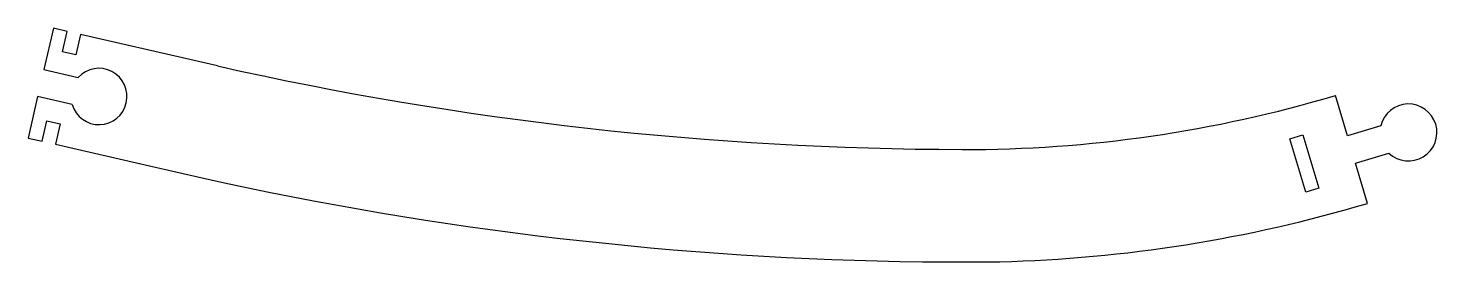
# Model space of a CAD drawing. Header units: millimetres. Extents: x -101 to 100, y -17 to 17.
import ezdxf

# ---------------------------------------------------------------- set-up
doc = ezdxf.new("R2010")
doc.units = ezdxf.units.MM
doc.layers.get('0').update_dxf_attribs({"linetype": 'CONTINUOUS'})

msp = doc.modelspace()

# ---------------------------------------------------------------- linework, layer by layer
for p, q in [((-97.35, 16.64), (-98.71, 10.75)), ((-95.36, 16.19), (-97.35, 16.64)), ((-96.03, 13.26), (-95.36, 16.19)), ((-93.46, 15.75), (-94.13, 12.83)), ((-77.25, 12.03), (-93.46, 15.75)), ((-94.13, 12.83), (-96.03, 13.26)), ((-98.71, 10.75), (-93.8, 9.62)), ((-77.25, 12.03), (-77.25, 12.03)), ((-73.9, 11.27), (-77.25, 12.03)), ((-99.59, 6.9), (-100.94, 1)), ((-94.68, 5.77), (-99.59, 6.9)), ((87.47, 1.32), (85.75, 7.07)), ((-98.95, 0.54), (-98.28, 3.47)), ((-98.28, 3.47), (-96.37, 3.03)), ((-96.37, 3.03), (-97.05, 0.11)), ((92.22, 2.73), (87.47, 1.32)), ((-100.94, 1), (-98.95, 0.54)), ((-97.05, 0.11), (-83.62, -2.97)), ((79.24, 0.9), (81.11, 1.46)), ((81.51, -6.72), (79.24, 0.9)), ((81.11, 1.46), (83.38, -6.16)), ((32.45, -0.65), (32.45, -0.63)), ((88.62, -2.57), (93.38, -1.15)), ((-83.62, -2.97), (-76.09, -4.69)), ((90.33, -8.32), (88.62, -2.57)), ((83.38, -6.16), (81.51, -6.72)), ((26.8, -16.64), (37.84, -16.64))]:
    msp.add_line(p, q)
for centre, radius, start, end in [((-90.84, 6.92), 4.01, -163.3867, 137.5381), ((33.36, 488.74), 489.37, 257.3384, 269.8935), ((32.78, 184.97), 185.62, 269.8983, 286.5812), ((96.17, 1.79), 4.06, -133.4765, 166.6235), ((33.36, 488.74), 505.42, 257.4936, 269.2559), ((32.78, 184.97), 201.67, 271.4358, 286.5806)]:
    msp.add_arc(centre, radius, start, end)

doc.saveas('drawing.dxf')
